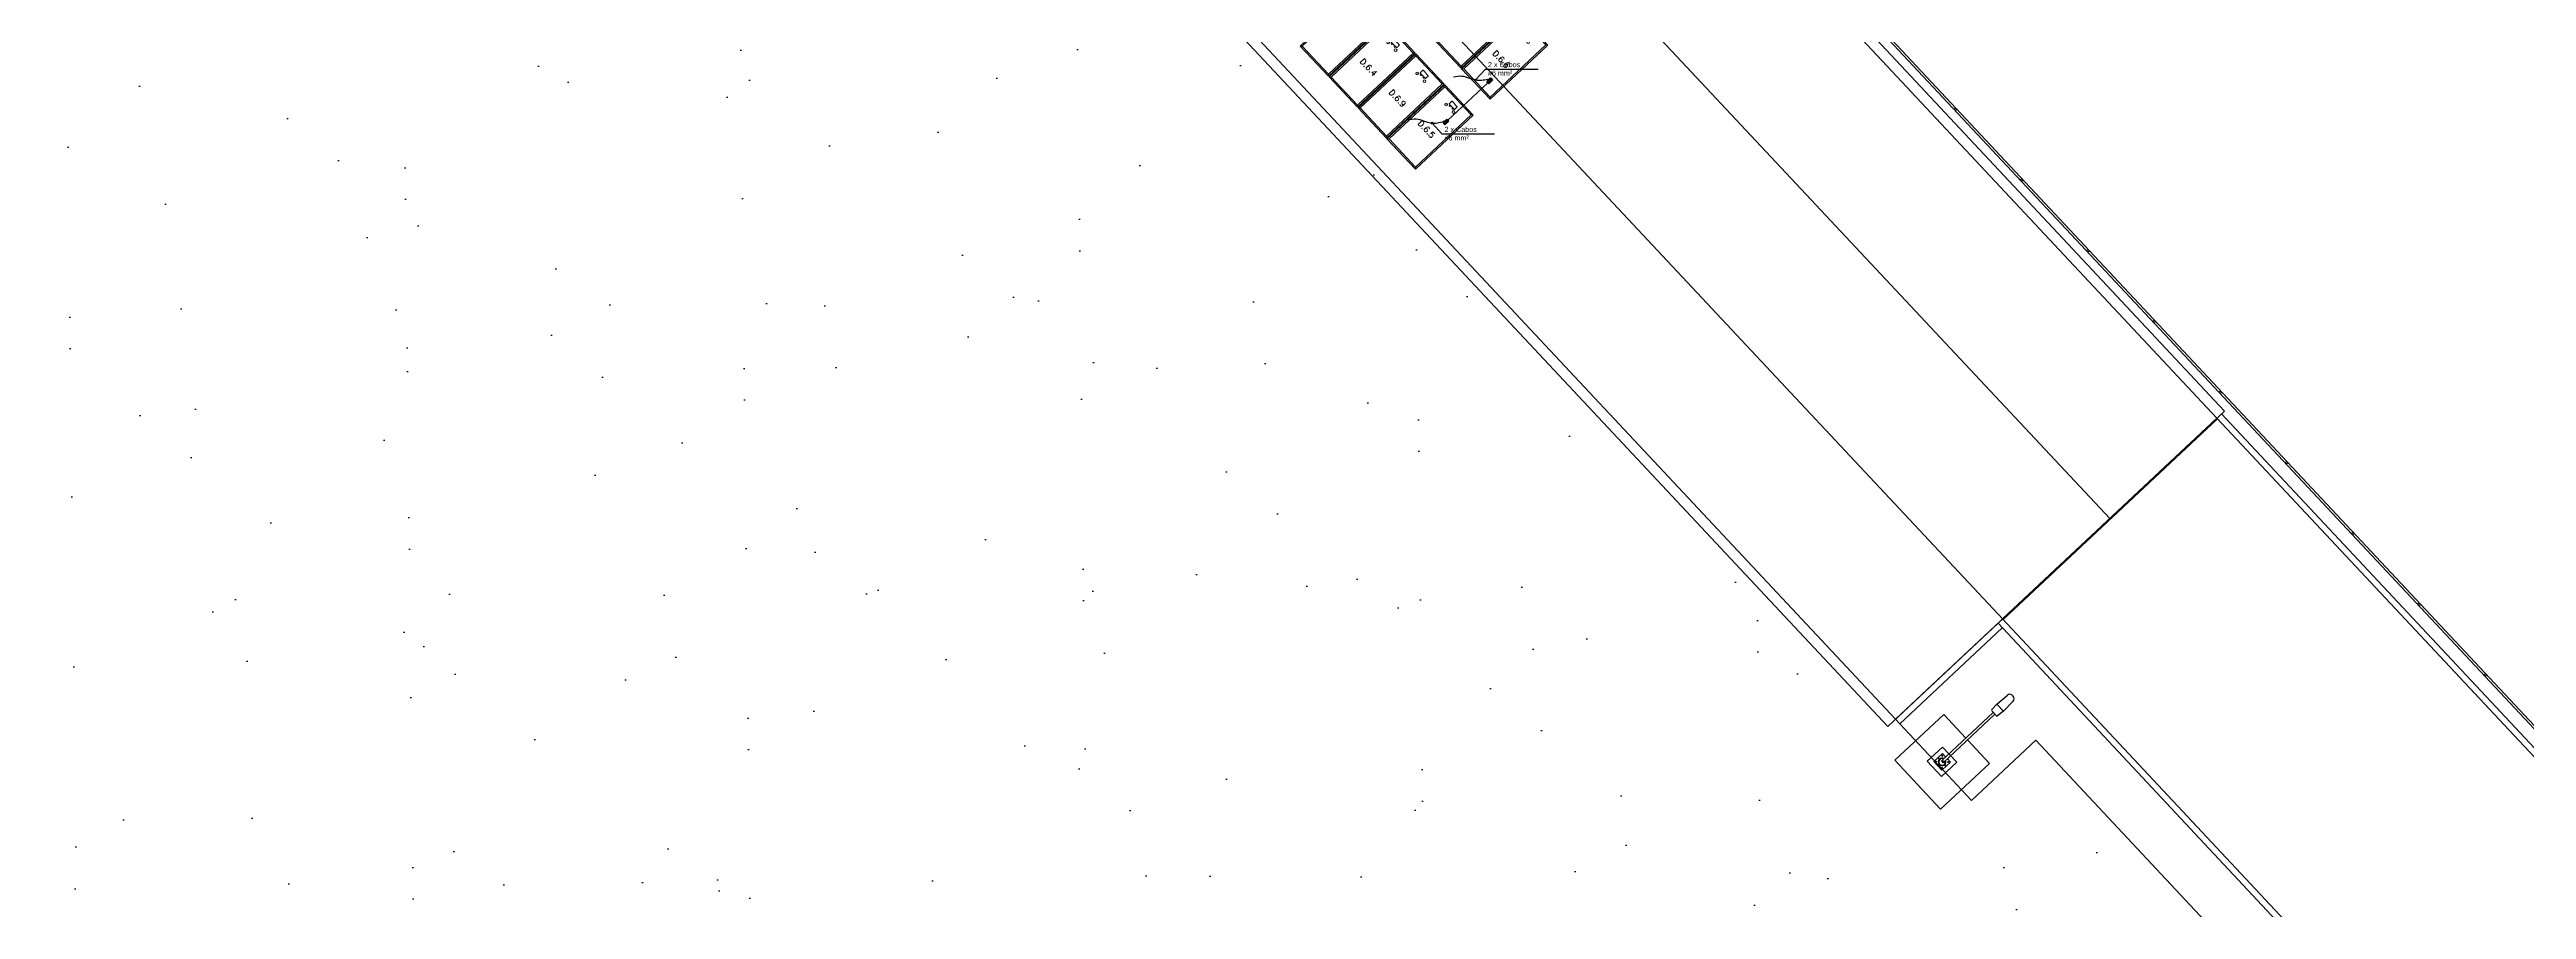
# Model space of a CAD drawing. Header units: metres. Extents: x 1796 to 5645, y -4719 to 2384.
# Drawn here: x 1957.2 to 2016.2, y -1098.8 to -1078.2 of the extents above; entities that cross this region are included whole.
import ezdxf

# ---------------------------------------------------------------- set-up
doc = ezdxf.new("R2010")
doc.units = ezdxf.units.M
doc.header["$MEASUREMENT"] = 0
doc.linetypes.add('BSB2F2-ARQ-PLAN-CORE-13-15P-ZA$1${ Batten }', pattern=[0])
for name, color, linetype in [('ARQUITETURA', 253, 'CONTINUOUS'), ('COPEX', 4, 'BSB2F2-ARQ-PLAN-CORE-13-15P-ZA$1${ Batten }'), ('ELETRODUTOS', 30, 'CONTINUOUS'), ('MÓDULOS FV', 7, 'CONTINUOUS')]:
    doc.layers.add(name, color=color, linetype=linetype)
for name, color, linetype, lineweight in [('Condulete', 3, 'CONTINUOUS', 9), ('MOD_ALOCADOS_A', 5, 'CONTINUOUS', 9), ('MODULOS_PV', 2, 'CONTINUOUS', 9)]:
    doc.layers.add(name, color=color, linetype=linetype, lineweight=lineweight)
doc.styles.add('ARIAL', font='arial.ttf')
doc.styles.add('R120-500', font='romans.shx', dxfattribs={"height": 1.5})
pattern_1 = [(350.62296, (1466.5355, -762.2295), (4.08992, 4.08927), [0, -4.56, 0, -5.1, 0, -4.875]), (320.623, (1466.5355, -762.2295), (9.80883, 1.91215), [0, -2.46, 0, -4.11, 0, -1.575]), (280.623, (1464.013, -759.536), (6.39856, -6.807323), [0, -1.5, 0, -5.4, 0, -7.05]), (270.623, (1464.013, -759.536), (8.08648, -4.78256), [0, -0.75, 0, -3.54, 0, -4.05])]

# ---------------------------------------------------------------- blocks, each defined once
blk = doc.blocks.new('modulo')
at = {"layer": 'MODULOS_PV', "color": 8}
for p, q in [((-0.751, 2.014), (-0.753, 2.063)), ((-1.381, 1.342), (-1.43, 1.34)), ((0.577, 0.769), (0.626, 0.771)), ((-0.053, 0.097), (-0.051, 0.048))]:
    blk.add_line(p, q, dxfattribs=at)
for points in [[(-1.43, 1.34), (-0.753, 2.063), (0.626, 0.771), (-0.051, 0.048)], [(-1.381, 1.342), (-0.751, 2.014), (0.577, 0.769), (-0.053, 0.097)]]:
    blk.add_lwpolyline(points, close=True, dxfattribs=at)
for points in [[(-0.956, 1.498), (-0.935, 1.478), (-0.922, 1.492), (-0.943, 1.512)], [(-0.878, 1.581), (-0.857, 1.562), (-0.87, 1.548), (-0.891, 1.567)]]:
    blk.add_lwpolyline(points, dxfattribs=at)
at = {"layer": 'MODULOS_PV', "color": 1}
blk.add_circle((-0.963, 1.403), 0.0332, dxfattribs=at)
at = {"layer": 'MODULOS_PV', "color": 8}
blk.add_circle((-0.793, 1.591), 0.0332, dxfattribs=at)
blk.add_open_spline([(-0.986, 1.473), (-1.006, 1.493), (-1.027, 1.512), (-1.048, 1.532), (-1.048, 1.532), (-1.049, 1.534), (-1.049, 1.536), (-1.048, 1.538), (-1.048, 1.539), (-1.007, 1.583), (-0.966, 1.627), (-0.925, 1.67), (-0.924, 1.671), (-0.922, 1.672), (-0.919, 1.672), (-0.918, 1.671), (-0.917, 1.671), (-0.897, 1.652), (-0.876, 1.632), (-0.855, 1.613), (-0.855, 1.612), (-0.854, 1.611), (-0.854, 1.608), (-0.855, 1.606), (-0.855, 1.605), (-0.896, 1.561), (-0.937, 1.518), (-0.978, 1.474), (-0.979, 1.473), (-0.981, 1.472), (-0.984, 1.472), (-0.985, 1.473), (-0.986, 1.473)], degree=3, knots=[0, 0, 0, 0, 1, 1, 1, 1.002534, 1.003925, 1.008052, 1.008052, 1.008052, 2.008052, 2.008052, 2.008052, 2.012179, 2.01357, 2.016104, 2.016104, 2.016104, 3.016104, 3.016104, 3.016104, 3.018638, 3.02003, 3.024156, 3.024156, 3.024156, 4.024156, 4.024156, 4.024156, 4.028283, 4.029675, 4.032208, 4.032208, 4.032208, 4.032208], dxfattribs=at)
at = {"layer": 'MODULOS_PV', "color": 1, "insert": (-0.997, 1.409), "char_height": 0.0572, "width": 0.10748, "attachment_point": 1, "rotation": 46.87223}
blk.add_mtext('+', dxfattribs=at)
at = {"layer": 'MODULOS_PV', "color": 8, "insert": (-0.827, 1.597), "char_height": 0.0572, "width": 0.10748, "attachment_point": 1, "rotation": 46.87223}
blk.add_mtext('-', dxfattribs=at)
blk = doc.blocks.new('PETROLETE TIPO  X')
at = {"layer": 'ELETRODUTOS'}
h = blk.add_hatch(color=3, dxfattribs=at)
h.dxf.hatch_style = 1
h.paths.add_polyline_path([(1995.913, -1126.122), (1995.98, -1126.122), (1995.98, -1125.993), (1995.913, -1125.993)])
at = {"layer": 'Condulete'}
blk.add_lwpolyline([(1995.98, -1125.993), (1995.98, -1126.122), (1995.913, -1126.122), (1995.913, -1125.993)], close=True, dxfattribs=at)
blk = doc.blocks.new('BOX')
at = {"layer": 'Condulete'}
blk.add_lwpolyline([(1995.83, -1126.029), (1995.818, -1126.029), (1995.818, -1126.005), (1995.83, -1126.005)], close=True, dxfattribs=at)
at = {"layer": 'ELETRODUTOS', "color": 3, "linetype": 'Continuous'}
for p, q in [((1995.818, -1126.005), (1995.83, -1126.017)), ((1995.818, -1126.007), (1995.83, -1126.019)), ((1995.818, -1126.009), (1995.83, -1126.021)), ((1995.818, -1126.01), (1995.83, -1126.023)), ((1995.818, -1126.012), (1995.83, -1126.024)), ((1995.818, -1126.014), (1995.83, -1126.026)), ((1995.818, -1126.016), (1995.83, -1126.028)), ((1995.818, -1126.018), (1995.83, -1126.029)), ((1995.818, -1126.019), (1995.828, -1126.029)), ((1995.818, -1126.021), (1995.826, -1126.029)), ((1995.818, -1126.023), (1995.824, -1126.029)), ((1995.818, -1126.025), (1995.823, -1126.029)), ((1995.818, -1126.026), (1995.821, -1126.029)), ((1995.818, -1126.028), (1995.819, -1126.029)), ((1995.819, -1126.005), (1995.83, -1126.016)), ((1995.821, -1126.005), (1995.83, -1126.014)), ((1995.823, -1126.005), (1995.83, -1126.012)), ((1995.825, -1126.005), (1995.83, -1126.01)), ((1995.826, -1126.005), (1995.83, -1126.008)), ((1995.828, -1126.005), (1995.83, -1126.007))]:
    blk.add_line(p, q, dxfattribs=at)

msp = doc.modelspace()

# ---------------------------------------------------------------- hatches: boundary and pattern name
at = {"layer": 'ARQUITETURA'}
h = msp.add_hatch(dxfattribs=at)
h.set_pattern_fill('AR-SAND', color=116, scale=3, angle=-46.87704, style=0)
h.set_pattern_definition(pattern_1)
edge = h.paths.add_edge_path()
edge.add_line((1975.606, -1066.674), (1974.637, -1065.639))
edge.add_line((1974.637, -1065.639), (1982.064, -1058.683))
edge.add_line((1982.064, -1058.683), (1966.688, -1042.265))
edge.add_line((1966.688, -1042.265), (1959.102, -1049.369))
edge.add_line((1959.102, -1049.369), (1960.264, -1050.61))
edge.add_line((1960.264, -1050.61), (1933.857, -1075.342))
edge.add_line((1933.857, -1075.342), (1952.762, -1095.528))
edge.add_line((1952.762, -1095.528), (1956.411, -1092.11))
edge.add_line((1956.411, -1092.11), (1958.223, -1094.044))
edge.add_line((1958.223, -1094.044), (1954.573, -1097.462))
edge.add_line((1954.573, -1097.462), (1972.833, -1116.959))
edge.add_arc((1973.247, -1274.849), 157.89, 75.30399, 90.15009, ccw=False)
edge.add_line((2013.302, -1122.124), (2015.597, -1109.849))
edge.add_arc((2010.779, -1108.954), 4.9, -10.52034, 43.12316)
edge.add_line((2014.355, -1105.605), (2002.802, -1093.268))
edge.add_line((2002.802, -1093.268), (2001.34, -1094.637))
edge.add_line((2001.34, -1094.637), (1975.364, -1066.9))
edge.add_line((1975.364, -1066.9), (1975.606, -1066.674))
h.paths.add_polyline_path([(2013.169, -1120.811), (2011.94, -1120.583), (2014.193, -1107.692), (2015.49, -1107.651)])
h = msp.add_hatch(dxfattribs=at)
h.set_pattern_fill('AR-SAND', color=116, scale=3, angle=-46.87704, style=0)
h.set_pattern_definition(pattern_1)
edge = h.paths.add_edge_path()
edge.add_line((1964.486, -1113.35), (1964.457, -1112.47))
edge.add_line((1964.457, -1112.47), (1929.855, -1075.539))
edge.add_line((1929.855, -1075.539), (1850.314, -1150.032))
edge.add_line((1850.314, -1150.032), (1856.26, -1156.15))
edge.add_arc((1978.168, -1308.604), 195.201, 117.48269, 128.64706, ccw=False)
edge.add_line((1888.086, -1135.431), (1901.081, -1128.965))
edge.add_arc((1969.724, -1271.153), 157.89, 110.41728, 115.76953, ccw=False)
edge.add_arc((1969.724, -1271.153), 157.89, 91.90094, 110.41728, ccw=False)

# ---------------------------------------------------------------- linework, layer by layer
for p, q in [((2031.995, -1111.06), (1964.718, -1039.224)), ((2032.032, -1111.026), (1964.757, -1039.192)), ((1981.655, -1057.989, 0), (2008.864, -1087.037, 0)), ((2009.046, -1086.866, 0), (1981.701, -1057.672, 0)), ((1979.101, -1060.383, 0), (2006.309, -1089.429, 0)), ((2003.769, -1091.837, 0), (1976.547, -1062.775, 0)), ((1973.673, -1065.192, 0), (2001.018, -1094.386, 0)), ((2001.2, -1094.215, 0), (1973.992, -1065.167, 0)), ((2001.018, -1094.386, 0), (2009.046, -1086.866, 0)), ((2001.2, -1094.215, 0), (2009.047, -1086.866, 0)), ((2003.754, -1091.822, 0), (2008.864, -1087.037, 0)), ((2008.878, -1087.052, 0), (2003.769, -1091.837, 0)), ((2008.878, -1087.052, 0), (2003.769, -1091.837, 0)), ((2008.811, -1087.087, 0), (2008.84, -1087.088, 0)), ((2008.824, -1087.075, 0), (2008.853, -1087.076, 0)), ((2008.837, -1087.063, 0), (2008.865, -1087.064, 0)), ((2008.85, -1087.051, 0), (2008.877, -1087.051, 0)), ((2008.863, -1087.038, 0), (2008.865, -1087.039, 0)), ((2008.864, -1087.037, 0), (2008.878, -1087.052, 0)), ((2008.864, -1087.037, 0), (2031.677, -1111.392, 0)), ((2008.973, -1086.934, 0), (2031.787, -1111.29, 0)), ((2008.192, -1087.667, 0), (2008.22, -1087.668, 0)), ((2008.205, -1087.655, 0), (2008.233, -1087.656, 0)), ((2008.218, -1087.643, 0), (2008.246, -1087.644, 0)), ((2008.231, -1087.631, 0), (2008.259, -1087.631, 0)), ((2008.244, -1087.618, 0), (2008.272, -1087.619, 0)), ((2008.256, -1087.606, 0), (2008.285, -1087.607, 0)), ((2008.269, -1087.594, 0), (2008.298, -1087.595, 0)), ((2008.282, -1087.582, 0), (2008.311, -1087.583, 0)), ((2008.295, -1087.57, 0), (2008.324, -1087.571, 0)), ((2008.308, -1087.558, 0), (2008.336, -1087.559, 0)), ((2008.321, -1087.546, 0), (2008.349, -1087.547, 0)), ((2008.334, -1087.534, 0), (2008.362, -1087.535, 0)), ((2008.347, -1087.522, 0), (2008.375, -1087.523, 0)), ((2008.36, -1087.51, 0), (2008.388, -1087.511, 0)), ((2008.373, -1087.498, 0), (2008.401, -1087.499, 0)), ((2008.385, -1087.486, 0), (2008.414, -1087.486, 0)), ((2008.398, -1087.473, 0), (2008.427, -1087.474, 0)), ((2008.411, -1087.461, 0), (2008.44, -1087.462, 0)), ((2008.424, -1087.449, 0), (2008.453, -1087.45, 0)), ((2008.437, -1087.437, 0), (2008.465, -1087.438, 0)), ((2008.45, -1087.425, 0), (2008.478, -1087.426, 0)), ((2008.463, -1087.413, 0), (2008.491, -1087.414, 0)), ((2008.476, -1087.401, 0), (2008.504, -1087.402, 0)), ((2008.489, -1087.389, 0), (2008.517, -1087.39, 0)), ((2008.502, -1087.377, 0), (2008.53, -1087.378, 0)), ((2008.515, -1087.365, 0), (2008.543, -1087.366, 0)), ((2008.527, -1087.353, 0), (2008.556, -1087.354, 0)), ((2008.54, -1087.341, 0), (2008.569, -1087.341, 0)), ((2008.553, -1087.328, 0), (2008.582, -1087.329, 0)), ((2008.566, -1087.316, 0), (2008.595, -1087.317, 0)), ((2008.579, -1087.304, 0), (2008.607, -1087.305, 0)), ((2008.592, -1087.292, 0), (2008.62, -1087.293, 0)), ((2008.605, -1087.28, 0), (2008.633, -1087.281, 0)), ((2008.618, -1087.268, 0), (2008.646, -1087.269, 0)), ((2008.631, -1087.256, 0), (2008.659, -1087.257, 0)), ((2008.644, -1087.244, 0), (2008.672, -1087.245, 0)), ((2008.657, -1087.232, 0), (2008.685, -1087.233, 0)), ((2008.669, -1087.22, 0), (2008.698, -1087.221, 0)), ((2008.682, -1087.208, 0), (2008.711, -1087.209, 0)), ((2008.695, -1087.196, 0), (2008.724, -1087.196, 0)), ((2008.708, -1087.183, 0), (2008.736, -1087.184, 0)), ((2008.721, -1087.171, 0), (2008.749, -1087.172, 0)), ((2008.734, -1087.159, 0), (2008.762, -1087.16, 0)), ((2008.747, -1087.147, 0), (2008.775, -1087.148, 0)), ((2008.76, -1087.135, 0), (2008.788, -1087.136, 0)), ((2008.773, -1087.123, 0), (2008.801, -1087.124, 0)), ((2008.786, -1087.111, 0), (2008.814, -1087.112, 0)), ((2008.798, -1087.099, 0), (2008.827, -1087.1, 0)), ((2007.56, -1088.259, 0), (2007.588, -1088.26, 0)), ((2007.572, -1088.247, 0), (2007.601, -1088.248, 0)), ((2007.585, -1088.235, 0), (2007.614, -1088.236, 0)), ((2007.598, -1088.223, 0), (2007.627, -1088.224, 0)), ((2007.611, -1088.211, 0), (2007.64, -1088.211, 0)), ((2007.624, -1088.198, 0), (2007.653, -1088.199, 0)), ((2007.637, -1088.186, 0), (2007.666, -1088.187, 0)), ((2007.65, -1088.174, 0), (2007.678, -1088.175, 0)), ((2007.663, -1088.162, 0), (2007.691, -1088.163, 0)), ((2007.676, -1088.15, 0), (2007.704, -1088.151, 0)), ((2007.689, -1088.138, 0), (2007.717, -1088.139, 0)), ((2007.701, -1088.126, 0), (2007.73, -1088.127, 0)), ((2007.714, -1088.114, 0), (2007.743, -1088.115, 0)), ((2007.727, -1088.102, 0), (2007.756, -1088.103, 0)), ((2007.74, -1088.09, 0), (2007.769, -1088.091, 0)), ((2007.753, -1088.078, 0), (2007.782, -1088.079, 0)), ((2007.766, -1088.066, 0), (2007.795, -1088.066, 0)), ((2007.779, -1088.053, 0), (2007.807, -1088.054, 0)), ((2007.792, -1088.041, 0), (2007.82, -1088.042, 0)), ((2007.805, -1088.029, 0), (2007.833, -1088.03, 0)), ((2007.818, -1088.017, 0), (2007.846, -1088.018, 0)), ((2007.831, -1088.005, 0), (2007.859, -1088.006, 0)), ((2007.843, -1087.993, 0), (2007.872, -1087.994, 0)), ((2007.856, -1087.981, 0), (2007.885, -1087.982, 0)), ((2007.869, -1087.969, 0), (2007.898, -1087.97, 0)), ((2007.882, -1087.957, 0), (2007.911, -1087.958, 0)), ((2007.895, -1087.945, 0), (2007.924, -1087.946, 0)), ((2007.908, -1087.933, 0), (2007.936, -1087.934, 0)), ((2007.921, -1087.921, 0), (2007.949, -1087.921, 0)), ((2007.934, -1087.908, 0), (2007.962, -1087.909, 0)), ((2007.947, -1087.896, 0), (2007.975, -1087.897, 0)), ((2007.96, -1087.884, 0), (2007.988, -1087.885, 0)), ((2007.973, -1087.872, 0), (2008.001, -1087.873, 0)), ((2007.985, -1087.86, 0), (2008.014, -1087.861, 0)), ((2007.998, -1087.848, 0), (2008.027, -1087.849, 0)), ((2008.011, -1087.836, 0), (2008.04, -1087.837, 0)), ((2008.024, -1087.824, 0), (2008.053, -1087.825, 0)), ((2008.037, -1087.812, 0), (2008.066, -1087.813, 0)), ((2008.05, -1087.8, 0), (2008.078, -1087.801, 0)), ((2008.063, -1087.788, 0), (2008.091, -1087.789, 0)), ((2008.076, -1087.776, 0), (2008.104, -1087.776, 0)), ((2008.089, -1087.763, 0), (2008.117, -1087.764, 0)), ((2008.102, -1087.751, 0), (2008.13, -1087.752, 0)), ((2008.114, -1087.739, 0), (2008.143, -1087.74, 0)), ((2008.127, -1087.727, 0), (2008.156, -1087.728, 0)), ((2008.14, -1087.715, 0), (2008.169, -1087.716, 0)), ((2008.153, -1087.703, 0), (2008.182, -1087.704, 0)), ((2008.166, -1087.691, 0), (2008.195, -1087.692, 0)), ((2008.179, -1087.679, 0), (2008.207, -1087.68, 0)), ((2006.927, -1088.851, 0), (2006.956, -1088.852, 0)), ((2006.94, -1088.839, 0), (2006.969, -1088.84, 0)), ((2006.953, -1088.827, 0), (2006.982, -1088.828, 0)), ((2006.966, -1088.815, 0), (2006.995, -1088.816, 0)), ((2006.979, -1088.803, 0), (2007.007, -1088.804, 0)), ((2006.992, -1088.791, 0), (2007.02, -1088.792, 0)), ((2007.005, -1088.778, 0), (2007.033, -1088.779, 0)), ((2007.017, -1088.766, 0), (2007.046, -1088.767, 0)), ((2007.03, -1088.754, 0), (2007.059, -1088.755, 0)), ((2007.043, -1088.742, 0), (2007.072, -1088.743, 0)), ((2007.056, -1088.73, 0), (2007.085, -1088.731, 0)), ((2007.069, -1088.718, 0), (2007.098, -1088.719, 0)), ((2007.082, -1088.706, 0), (2007.111, -1088.707, 0)), ((2007.095, -1088.694, 0), (2007.124, -1088.695, 0)), ((2007.108, -1088.682, 0), (2007.137, -1088.683, 0)), ((2007.121, -1088.67, 0), (2007.149, -1088.671, 0)), ((2007.134, -1088.658, 0), (2007.162, -1088.659, 0)), ((2007.147, -1088.646, 0), (2007.175, -1088.647, 0)), ((2007.159, -1088.633, 0), (2007.188, -1088.634, 0)), ((2007.172, -1088.621, 0), (2007.201, -1088.622, 0)), ((2007.185, -1088.609, 0), (2007.214, -1088.61, 0)), ((2007.198, -1088.597, 0), (2007.227, -1088.598, 0)), ((2007.211, -1088.585, 0), (2007.24, -1088.586, 0)), ((2007.224, -1088.573, 0), (2007.253, -1088.574, 0)), ((2007.237, -1088.561, 0), (2007.266, -1088.562, 0)), ((2007.25, -1088.549, 0), (2007.278, -1088.55, 0)), ((2007.263, -1088.537, 0), (2007.291, -1088.538, 0)), ((2007.276, -1088.525, 0), (2007.304, -1088.526, 0)), ((2007.288, -1088.513, 0), (2007.317, -1088.514, 0)), ((2007.301, -1088.501, 0), (2007.33, -1088.502, 0)), ((2007.314, -1088.488, 0), (2007.343, -1088.489, 0)), ((2007.327, -1088.476, 0), (2007.356, -1088.477, 0)), ((2007.34, -1088.464, 0), (2007.369, -1088.465, 0)), ((2007.353, -1088.452, 0), (2007.382, -1088.453, 0)), ((2007.366, -1088.44, 0), (2007.395, -1088.441, 0)), ((2007.379, -1088.428, 0), (2007.407, -1088.429, 0)), ((2007.392, -1088.416, 0), (2007.42, -1088.417, 0)), ((2007.405, -1088.404, 0), (2007.433, -1088.405, 0)), ((2007.418, -1088.392, 0), (2007.446, -1088.393, 0)), ((2007.43, -1088.38, 0), (2007.459, -1088.381, 0)), ((2007.443, -1088.368, 0), (2007.472, -1088.369, 0)), ((2007.456, -1088.356, 0), (2007.485, -1088.356, 0)), ((2007.469, -1088.343, 0), (2007.498, -1088.344, 0)), ((2007.482, -1088.331, 0), (2007.511, -1088.332, 0)), ((2007.495, -1088.319, 0), (2007.524, -1088.32, 0)), ((2007.508, -1088.307, 0), (2007.536, -1088.308, 0)), ((2007.521, -1088.295, 0), (2007.549, -1088.296, 0)), ((2007.534, -1088.283, 0), (2007.562, -1088.284, 0)), ((2007.547, -1088.271, 0), (2007.575, -1088.272, 0)), ((2006.295, -1089.443, 0), (2006.324, -1089.444, 0)), ((2006.308, -1089.431, 0), (2006.337, -1089.432, 0)), ((2006.321, -1089.419, 0), (2006.349, -1089.42, 0)), ((2006.333, -1089.407, 0), (2006.362, -1089.408, 0)), ((2006.346, -1089.395, 0), (2006.375, -1089.396, 0)), ((2006.359, -1089.383, 0), (2006.388, -1089.384, 0)), ((2006.372, -1089.371, 0), (2006.401, -1089.372, 0)), ((2006.385, -1089.359, 0), (2006.414, -1089.359, 0)), ((2006.398, -1089.346, 0), (2006.427, -1089.347, 0)), ((2006.411, -1089.334, 0), (2006.44, -1089.335, 0)), ((2006.424, -1089.322, 0), (2006.453, -1089.323, 0)), ((2006.437, -1089.31, 0), (2006.466, -1089.311, 0)), ((2006.45, -1089.298, 0), (2006.478, -1089.299, 0)), ((2006.463, -1089.286, 0), (2006.491, -1089.287, 0)), ((2006.475, -1089.274, 0), (2006.504, -1089.275, 0)), ((2006.488, -1089.262, 0), (2006.517, -1089.263, 0)), ((2006.501, -1089.25, 0), (2006.53, -1089.251, 0)), ((2006.514, -1089.238, 0), (2006.543, -1089.239, 0)), ((2006.527, -1089.226, 0), (2006.556, -1089.227, 0)), ((2006.54, -1089.214, 0), (2006.569, -1089.214, 0)), ((2006.553, -1089.201, 0), (2006.582, -1089.202, 0)), ((2006.566, -1089.189, 0), (2006.595, -1089.19, 0)), ((2006.579, -1089.177, 0), (2006.607, -1089.178, 0)), ((2006.592, -1089.165, 0), (2006.62, -1089.166, 0)), ((2006.604, -1089.153, 0), (2006.633, -1089.154, 0)), ((2006.617, -1089.141, 0), (2006.646, -1089.142, 0)), ((2006.63, -1089.129, 0), (2006.659, -1089.13, 0)), ((2006.643, -1089.117, 0), (2006.672, -1089.118, 0)), ((2006.656, -1089.105, 0), (2006.685, -1089.106, 0)), ((2006.669, -1089.093, 0), (2006.698, -1089.094, 0)), ((2006.682, -1089.081, 0), (2006.711, -1089.082, 0)), ((2006.695, -1089.068, 0), (2006.724, -1089.069, 0)), ((2006.708, -1089.056, 0), (2006.737, -1089.057, 0)), ((2006.721, -1089.044, 0), (2006.749, -1089.045, 0)), ((2006.734, -1089.032, 0), (2006.762, -1089.033, 0)), ((2006.746, -1089.02, 0), (2006.775, -1089.021, 0)), ((2006.759, -1089.008, 0), (2006.788, -1089.009, 0)), ((2006.772, -1088.996, 0), (2006.801, -1088.997, 0)), ((2006.785, -1088.984, 0), (2006.814, -1088.985, 0)), ((2006.798, -1088.972, 0), (2006.827, -1088.973, 0)), ((2006.811, -1088.96, 0), (2006.84, -1088.961, 0)), ((2006.824, -1088.948, 0), (2006.853, -1088.949, 0)), ((2006.837, -1088.936, 0), (2006.866, -1088.937, 0)), ((2006.85, -1088.923, 0), (2006.878, -1088.924, 0)), ((2006.863, -1088.911, 0), (2006.891, -1088.912, 0)), ((2006.876, -1088.899, 0), (2006.904, -1088.9, 0)), ((2006.888, -1088.887, 0), (2006.917, -1088.888, 0)), ((2006.901, -1088.875, 0), (2006.93, -1088.876, 0)), ((2006.914, -1088.863, 0), (2006.943, -1088.864, 0)), ((2005.662, -1090.035, 0), (2005.691, -1090.036, 0)), ((2005.675, -1090.023, 0), (2005.704, -1090.024, 0)), ((2005.688, -1090.011, 0), (2005.717, -1090.012, 0)), ((2005.701, -1089.999, 0), (2005.73, -1090, 0)), ((2005.714, -1089.987, 0), (2005.743, -1089.988, 0)), ((2005.727, -1089.975, 0), (2005.756, -1089.976, 0)), ((2005.74, -1089.963, 0), (2005.769, -1089.964, 0)), ((2005.753, -1089.951, 0), (2005.782, -1089.952, 0)), ((2005.766, -1089.939, 0), (2005.795, -1089.939, 0)), ((2005.779, -1089.926, 0), (2005.808, -1089.927, 0)), ((2005.791, -1089.914, 0), (2005.82, -1089.915, 0)), ((2005.804, -1089.902, 0), (2005.833, -1089.903, 0)), ((2005.817, -1089.89, 0), (2005.846, -1089.891, 0)), ((2005.83, -1089.878, 0), (2005.859, -1089.879, 0)), ((2005.843, -1089.866, 0), (2005.872, -1089.867, 0)), ((2005.856, -1089.854, 0), (2005.885, -1089.855, 0)), ((2005.869, -1089.842, 0), (2005.898, -1089.843, 0)), ((2005.882, -1089.83, 0), (2005.911, -1089.831, 0)), ((2005.895, -1089.818, 0), (2005.924, -1089.819, 0)), ((2005.908, -1089.806, 0), (2005.937, -1089.807, 0)), ((2005.92, -1089.794, 0), (2005.949, -1089.794, 0)), ((2005.933, -1089.781, 0), (2005.962, -1089.782, 0)), ((2005.946, -1089.769, 0), (2005.975, -1089.77, 0)), ((2005.959, -1089.757, 0), (2005.988, -1089.758, 0)), ((2005.972, -1089.745, 0), (2006.001, -1089.746, 0)), ((2005.985, -1089.733, 0), (2006.014, -1089.734, 0)), ((2005.998, -1089.721, 0), (2006.027, -1089.722, 0)), ((2006.011, -1089.709, 0), (2006.04, -1089.71, 0)), ((2006.024, -1089.697, 0), (2006.053, -1089.698, 0)), ((2006.037, -1089.685, 0), (2006.066, -1089.686, 0)), ((2006.05, -1089.673, 0), (2006.078, -1089.674, 0)), ((2006.062, -1089.661, 0), (2006.091, -1089.662, 0)), ((2006.075, -1089.649, 0), (2006.104, -1089.649, 0)), ((2006.088, -1089.636, 0), (2006.117, -1089.637, 0)), ((2006.101, -1089.624, 0), (2006.13, -1089.625, 0)), ((2006.114, -1089.612, 0), (2006.143, -1089.613, 0)), ((2006.127, -1089.6, 0), (2006.156, -1089.601, 0)), ((2006.14, -1089.588, 0), (2006.169, -1089.589, 0)), ((2006.153, -1089.576, 0), (2006.182, -1089.577, 0)), ((2006.166, -1089.564, 0), (2006.195, -1089.565, 0)), ((2006.179, -1089.552, 0), (2006.208, -1089.553, 0)), ((2006.191, -1089.54, 0), (2006.22, -1089.541, 0)), ((2006.204, -1089.528, 0), (2006.233, -1089.529, 0)), ((2006.217, -1089.516, 0), (2006.246, -1089.517, 0)), ((2006.23, -1089.504, 0), (2006.259, -1089.504, 0)), ((2006.243, -1089.491, 0), (2006.272, -1089.492, 0)), ((2006.256, -1089.479, 0), (2006.285, -1089.48, 0)), ((2006.269, -1089.467, 0), (2006.298, -1089.468, 0)), ((2006.282, -1089.455, 0), (2006.311, -1089.456, 0)), ((2005.03, -1090.627, 0), (2005.059, -1090.628, 0)), ((2005.043, -1090.615, 0), (2005.072, -1090.616, 0)), ((2005.056, -1090.603, 0), (2005.085, -1090.604, 0)), ((2005.069, -1090.591, 0), (2005.098, -1090.592, 0)), ((2005.082, -1090.579, 0), (2005.111, -1090.58, 0)), ((2005.094, -1090.567, 0), (2005.124, -1090.568, 0)), ((2005.107, -1090.555, 0), (2005.137, -1090.556, 0)), ((2005.12, -1090.543, 0), (2005.149, -1090.544, 0)), ((2005.133, -1090.531, 0), (2005.162, -1090.532, 0)), ((2005.146, -1090.519, 0), (2005.175, -1090.52, 0)), ((2005.159, -1090.506, 0), (2005.188, -1090.507, 0)), ((2005.172, -1090.494, 0), (2005.201, -1090.495, 0)), ((2005.185, -1090.482, 0), (2005.214, -1090.483, 0)), ((2005.198, -1090.47, 0), (2005.227, -1090.471, 0)), ((2005.211, -1090.458, 0), (2005.24, -1090.459, 0)), ((2005.224, -1090.446, 0), (2005.253, -1090.447, 0)), ((2005.236, -1090.434, 0), (2005.266, -1090.435, 0)), ((2005.249, -1090.422, 0), (2005.279, -1090.423, 0)), ((2005.262, -1090.41, 0), (2005.291, -1090.411, 0)), ((2005.275, -1090.398, 0), (2005.304, -1090.399, 0)), ((2005.288, -1090.386, 0), (2005.317, -1090.387, 0)), ((2005.301, -1090.374, 0), (2005.33, -1090.375, 0)), ((2005.314, -1090.361, 0), (2005.343, -1090.362, 0)), ((2005.327, -1090.349, 0), (2005.356, -1090.35, 0)), ((2005.34, -1090.337, 0), (2005.369, -1090.338, 0)), ((2005.353, -1090.325, 0), (2005.382, -1090.326, 0)), ((2005.366, -1090.313, 0), (2005.395, -1090.314, 0)), ((2005.378, -1090.301, 0), (2005.408, -1090.302, 0)), ((2005.391, -1090.289, 0), (2005.42, -1090.29, 0)), ((2005.404, -1090.277, 0), (2005.433, -1090.278, 0)), ((2005.417, -1090.265, 0), (2005.446, -1090.266, 0)), ((2005.43, -1090.253, 0), (2005.459, -1090.254, 0)), ((2005.443, -1090.241, 0), (2005.472, -1090.242, 0)), ((2005.456, -1090.229, 0), (2005.485, -1090.229, 0)), ((2005.469, -1090.216, 0), (2005.498, -1090.217, 0)), ((2005.482, -1090.204, 0), (2005.511, -1090.205, 0)), ((2005.495, -1090.192, 0), (2005.524, -1090.193, 0)), ((2005.507, -1090.18, 0), (2005.537, -1090.181, 0)), ((2005.52, -1090.168, 0), (2005.549, -1090.169, 0)), ((2005.533, -1090.156, 0), (2005.562, -1090.157, 0)), ((2005.546, -1090.144, 0), (2005.575, -1090.145, 0)), ((2005.559, -1090.132, 0), (2005.588, -1090.133, 0)), ((2005.572, -1090.12, 0), (2005.601, -1090.121, 0)), ((2005.585, -1090.108, 0), (2005.614, -1090.109, 0)), ((2005.598, -1090.096, 0), (2005.627, -1090.097, 0)), ((2005.611, -1090.084, 0), (2005.64, -1090.084, 0)), ((2005.624, -1090.071, 0), (2005.653, -1090.072, 0)), ((2005.637, -1090.059, 0), (2005.666, -1090.06, 0)), ((2005.649, -1090.047, 0), (2005.678, -1090.048, 0)), ((2004.398, -1091.219, 0), (2004.427, -1091.22, 0)), ((2004.41, -1091.207, 0), (2004.44, -1091.208, 0)), ((2004.423, -1091.195, 0), (2004.453, -1091.196, 0)), ((2004.436, -1091.183, 0), (2004.466, -1091.184, 0)), ((2004.449, -1091.171, 0), (2004.479, -1091.172, 0)), ((2004.462, -1091.159, 0), (2004.491, -1091.16, 0)), ((2004.475, -1091.147, 0), (2004.504, -1091.148, 0)), ((2004.488, -1091.135, 0), (2004.517, -1091.136, 0)), ((2004.501, -1091.123, 0), (2004.53, -1091.124, 0)), ((2004.514, -1091.111, 0), (2004.543, -1091.112, 0)), ((2004.527, -1091.099, 0), (2004.556, -1091.1, 0)), ((2004.54, -1091.086, 0), (2004.569, -1091.087, 0)), ((2004.552, -1091.074, 0), (2004.582, -1091.075, 0)), ((2004.565, -1091.062, 0), (2004.595, -1091.063, 0)), ((2004.578, -1091.05, 0), (2004.608, -1091.051, 0)), ((2004.591, -1091.038, 0), (2004.62, -1091.039, 0)), ((2004.604, -1091.026, 0), (2004.633, -1091.027, 0)), ((2004.617, -1091.014, 0), (2004.646, -1091.015, 0)), ((2004.63, -1091.002, 0), (2004.659, -1091.003, 0)), ((2004.643, -1090.99, 0), (2004.672, -1090.991, 0)), ((2004.656, -1090.978, 0), (2004.685, -1090.979, 0)), ((2004.669, -1090.966, 0), (2004.698, -1090.967, 0)), ((2004.682, -1090.954, 0), (2004.711, -1090.955, 0)), ((2004.694, -1090.941, 0), (2004.724, -1090.942, 0)), ((2004.707, -1090.929, 0), (2004.737, -1090.93, 0)), ((2004.72, -1090.917, 0), (2004.75, -1090.918, 0)), ((2004.733, -1090.905, 0), (2004.762, -1090.906, 0)), ((2004.746, -1090.893, 0), (2004.775, -1090.894, 0)), ((2004.759, -1090.881, 0), (2004.788, -1090.882, 0)), ((2004.772, -1090.869, 0), (2004.801, -1090.87, 0)), ((2004.785, -1090.857, 0), (2004.814, -1090.858, 0)), ((2004.798, -1090.845, 0), (2004.827, -1090.846, 0)), ((2004.811, -1090.833, 0), (2004.84, -1090.834, 0)), ((2004.823, -1090.821, 0), (2004.853, -1090.822, 0)), ((2004.836, -1090.809, 0), (2004.866, -1090.81, 0)), ((2004.849, -1090.796, 0), (2004.879, -1090.797, 0)), ((2004.862, -1090.784, 0), (2004.891, -1090.785, 0)), ((2004.875, -1090.772, 0), (2004.904, -1090.773, 0)), ((2004.888, -1090.76, 0), (2004.917, -1090.761, 0)), ((2004.901, -1090.748, 0), (2004.93, -1090.749, 0)), ((2004.914, -1090.736, 0), (2004.943, -1090.737, 0)), ((2004.927, -1090.724, 0), (2004.956, -1090.725, 0)), ((2004.94, -1090.712, 0), (2004.969, -1090.713, 0)), ((2004.953, -1090.7, 0), (2004.982, -1090.701, 0)), ((2004.965, -1090.688, 0), (2004.995, -1090.689, 0)), ((2004.978, -1090.676, 0), (2005.008, -1090.677, 0)), ((2004.991, -1090.664, 0), (2005.02, -1090.665, 0)), ((2005.004, -1090.651, 0), (2005.033, -1090.652, 0)), ((2005.017, -1090.639, 0), (2005.046, -1090.64, 0)), ((2003.765, -1091.812, 0), (2003.795, -1091.812, 0)), ((2003.778, -1091.799, 0), (2003.808, -1091.8, 0)), ((2003.791, -1091.787, 0), (2003.821, -1091.788, 0)), ((2003.804, -1091.775, 0), (2003.833, -1091.776, 0)), ((2003.817, -1091.763, 0), (2003.846, -1091.764, 0)), ((2003.83, -1091.751, 0), (2003.859, -1091.752, 0)), ((2003.843, -1091.739, 0), (2003.872, -1091.74, 0)), ((2003.856, -1091.727, 0), (2003.885, -1091.728, 0)), ((2003.868, -1091.715, 0), (2003.898, -1091.716, 0)), ((2003.881, -1091.703, 0), (2003.911, -1091.704, 0)), ((2003.894, -1091.691, 0), (2003.924, -1091.692, 0)), ((2003.907, -1091.679, 0), (2003.937, -1091.68, 0)), ((2003.92, -1091.667, 0), (2003.95, -1091.667, 0)), ((2003.933, -1091.654, 0), (2003.962, -1091.655, 0)), ((2003.946, -1091.642, 0), (2003.975, -1091.643, 0)), ((2003.959, -1091.63, 0), (2003.988, -1091.631, 0)), ((2003.972, -1091.618, 0), (2004.001, -1091.619, 0)), ((2003.985, -1091.606, 0), (2004.014, -1091.607, 0)), ((2003.997, -1091.594, 0), (2004.027, -1091.595, 0)), ((2004.01, -1091.582, 0), (2004.04, -1091.583, 0)), ((2004.023, -1091.57, 0), (2004.053, -1091.571, 0)), ((2004.036, -1091.558, 0), (2004.066, -1091.559, 0)), ((2004.049, -1091.546, 0), (2004.079, -1091.547, 0)), ((2004.062, -1091.534, 0), (2004.091, -1091.535, 0)), ((2004.075, -1091.522, 0), (2004.104, -1091.522, 0)), ((2004.088, -1091.509, 0), (2004.117, -1091.51, 0)), ((2004.101, -1091.497, 0), (2004.13, -1091.498, 0)), ((2004.114, -1091.485, 0), (2004.143, -1091.486, 0)), ((2004.127, -1091.473, 0), (2004.156, -1091.474, 0)), ((2004.139, -1091.461, 0), (2004.169, -1091.462, 0)), ((2004.152, -1091.449, 0), (2004.182, -1091.45, 0)), ((2004.165, -1091.437, 0), (2004.195, -1091.438, 0)), ((2004.178, -1091.425, 0), (2004.208, -1091.426, 0)), ((2004.191, -1091.413, 0), (2004.22, -1091.414, 0)), ((2004.204, -1091.401, 0), (2004.233, -1091.402, 0)), ((2004.217, -1091.389, 0), (2004.246, -1091.39, 0)), ((2004.23, -1091.376, 0), (2004.259, -1091.377, 0)), ((2004.243, -1091.364, 0), (2004.272, -1091.365, 0)), ((2004.256, -1091.352, 0), (2004.285, -1091.353, 0)), ((2004.269, -1091.34, 0), (2004.298, -1091.341, 0)), ((2004.281, -1091.328, 0), (2004.311, -1091.329, 0)), ((2004.294, -1091.316, 0), (2004.324, -1091.317, 0)), ((2004.307, -1091.304, 0), (2004.337, -1091.305, 0)), ((2004.32, -1091.292, 0), (2004.35, -1091.293, 0)), ((2004.333, -1091.28, 0), (2004.362, -1091.281, 0)), ((2004.346, -1091.268, 0), (2004.375, -1091.269, 0)), ((2004.359, -1091.256, 0), (2004.388, -1091.257, 0)), ((2004.372, -1091.244, 0), (2004.401, -1091.245, 0)), ((2004.385, -1091.231, 0), (2004.414, -1091.232, 0)), ((2001.303, -1094.324, 0), (2003.748, -1092.034, 0)), ((2003.646, -1091.925, 0), (2013.384, -1102.322, 0)), ((2003.754, -1091.822, 0), (2013.494, -1102.219, 0)), ((2003.756, -1091.824, 0), (2003.782, -1091.825, 0)), ((2003.768, -1091.837, 0), (2003.769, -1091.837, 0)), ((2001.182, -1095.193, 0), (2002.349, -1094.099, 0)), ((2003.531, -1094.051, 0), (2002.294, -1095.21, 0)), ((2003.572, -1094.095, 0), (2002.335, -1095.254, 0)), ((2002.349, -1094.099, 0), (2002.877, -1094.663, 0)), ((2003.606, -1094.132, 0), (2003.497, -1094.015, 0)), ((2003.498, -1093.986, 0), (2003.619, -1093.853, 0)), ((2003.619, -1093.853, 0), (2003.869, -1093.637, 0)), ((2003.619, -1093.853, 0), (2003.776, -1094.02, 0)), ((2003.776, -1094.02, 0), (2003.634, -1094.132, 0)), ((2004.007, -1093.785, 0), (2003.776, -1094.02, 0)), ((2003.979, -1093.643, 0), (2004.008, -1093.674, 0)), ((2001.2, -1094.215), (2001.303, -1094.324)), ((2001.303, -1094.324, 0), (2003.012, -1096.149, 0)), ((2002.918, -1094.707, 0), (2003.443, -1095.267, 0)), ((2003.012, -1096.149, 0), (2004.544, -1094.713, 0)), ((2004.544, -1094.713, 0), (2012.679, -1103.398, 0)), ((2002.275, -1096.361, 0), (2001.182, -1095.193, 0)), ((2002.324, -1094.877, 0), (2001.959, -1095.218, 0)), ((2002.301, -1095.583, 0), (2001.959, -1095.218, 0)), ((2002.115, -1095.223, 0), (2002.319, -1095.032, 0)), ((2002.306, -1095.428, 0), (2002.115, -1095.223, 0)), ((2002.178, -1095.236, 0), (2002.157, -1095.214, 0)), ((2002.179, -1095.215, 0), (2002.157, -1095.235, 0)), ((2002.209, -1095.324, 0), (2002.245, -1095.29, 0)), ((2002.212, -1095.327, 0), (2002.248, -1095.293, 0)), ((2002.249, -1095.166, 0), (2002.215, -1095.13, 0)), ((2002.253, -1095.163, 0), (2002.218, -1095.126, 0)), ((2003.443, -1095.267, 0), (2002.275, -1096.361, 0)), ((2002.294, -1095.21, 0), (2002.335, -1095.254, 0)), ((2002.666, -1095.242, 0), (2002.301, -1095.583, 0)), ((2002.306, -1095.095, 0), (2002.328, -1095.075, 0)), ((2002.51, -1095.236, 0), (2002.306, -1095.428, 0)), ((2002.317, -1095.085, 0), (2002.307, -1095.074, 0)), ((2002.309, -1095.23, 0), (2002.312, -1095.227, 0)), ((2002.309, -1095.23, 0), (2002.316, -1095.23, 0)), ((2002.312, -1095.234, 0), (2002.309, -1095.23, 0)), ((2002.312, -1095.234, 0), (2002.312, -1095.227, 0)), ((2002.316, -1095.23, 0), (2002.312, -1095.227, 0)), ((2002.312, -1095.234, 0), (2002.316, -1095.23, 0)), ((2002.316, -1095.189, 0), (2002.357, -1095.233, 0)), ((2002.317, -1095.085, 0), (2002.327, -1095.096, 0)), ((2002.319, -1095.032, 0), (2002.396, -1095.114, 0)), ((2002.324, -1094.877, 0), (2002.666, -1095.242, 0)), ((2002.406, -1095.334, 0), (2002.372, -1095.297, 0)), ((2002.41, -1095.331, 0), (2002.376, -1095.294, 0)), ((2002.437, -1095.158, 0), (2002.51, -1095.236, 0)), ((2002.468, -1095.224, 0), (2002.446, -1095.245, 0)), ((2002.447, -1095.224, 0), (2002.457, -1095.235, 0)), ((2002.457, -1095.235, 0), (2002.468, -1095.246, 0)), ((2002.297, -1095.364, 0), (2002.318, -1095.386, 0)), ((2002.319, -1095.365, 0), (2002.297, -1095.385, 0))]:
    msp.add_line(p, q, dxfattribs=at)
for centre, radius in [((2002.633, -1079.672), 0.025), ((2004.212, -1081.358), 0.025), ((2005.791, -1083.044), 0.025), ((2007.37, -1084.73), 0.025), ((2008.949, -1086.416), 0.025), ((2010.528, -1088.102), 0.025), ((2012.107, -1089.788), 0.025), ((2013.686, -1091.474), 0.025), ((2015.265, -1093.16), 0.025), ((2002.168, -1095.225, 0), 0.01), ((2002.317, -1095.085, 0), 0.01), ((2002.457, -1095.235, 0), 0.01), ((2002.308, -1095.375, 0), 0.01)]:
    msp.add_circle(centre, radius, dxfattribs=at)
for centre, radius, start, end in [((2003.511, -1094.001, 0), 0.02, 133.12296, 223.12296), ((2003.621, -1094.118, 0), 0.02, 223.12296, 313.12296), ((2003.921, -1093.698, 0), 0.08, 43.12296, 130.71024), ((2003.95, -1093.729, 0), 0.08, 315.53568, 43.12296), ((2002.312, -1095.23, 0), 0.09, 60.91455, 21.95451), ((2002.312, -1095.23, 0), 0.081, 62.96975, 19.46758)]:
    msp.add_arc(centre, radius, start, end, dxfattribs=at)
at = {"layer": 'COPEX'}
for points in [[(1991.184, -1078.97), (1991.418, -1078.713), (1992.673, -1078.713)], [(1990.147, -1080), (1990.381, -1080.258), (1991.636, -1080.258)]]:
    msp.add_lwpolyline(points, dxfattribs=at)
msp.add_ellipse((1991.184, -1078.97), major_axis=(-0.0324, 0), ratio=0.310221, dxfattribs=at)
at = {"layer": 'COPEX', "extrusion": (0, 0, -1)}
msp.add_ellipse((1990.147, -1080), major_axis=(-0.0324, 0), ratio=0.310221, dxfattribs=at)
at = {"layer": 'COPEX'}
for points in [[(1990.655, -1078.897), (1990.857, -1078.878), (1991.214, -1078.976), (1991.512, -1078.941)], [(1989.565, -1079.919), (1989.766, -1079.9), (1990.124, -1079.998), (1990.422, -1079.963)]]:
    msp.add_spline(points, degree=3, dxfattribs=at)
at = {"layer": 'ELETRODUTOS'}
msp.add_line((1990.517, -1079.935), (1991.467, -1079.046), dxfattribs=at)

# ---------------------------------------------------------------- block references
at = {"layer": 'COPEX', "xscale": -1}
for name, p, rotation in [('PETROLETE TIPO  X', (4180.824, -1756.324), 313.3783368352762), ('BOX', (1314.203, -3268.226), 223.3783368352761), ('BOX', (4180.702, -1756.216), 313.3783368352762), ('PETROLETE TIPO  X', (4179.776, -1757.306), 313.3783368352762), ('BOX', (4179.614, -1757.235), 313.3783368352762), ('BOX', (1313.258, -3269.111), 223.3783368352761)]:
    msp.add_blockref(name, p, dxfattribs=dict(at, rotation=rotation))
at = {"layer": 'MÓDULOS FV', "rotation": 266.2556617336946}
for p in [(1986.945, -1078.21, 0), (1990.108, -1078.018, 0), (1987.637, -1078.948, 0), (1990.8, -1078.756, 0), (1988.328, -1079.686, 0), (1989.019, -1080.424, 0)]:
    msp.add_blockref('modulo', p, dxfattribs=at)

# ---------------------------------------------------------------- texts
at = {"layer": 'COPEX', "char_height": 0.1222, "attachment_point": 1, "style": 'ARIAL'}
for insert in [(1991.48, -1078.544), (1990.443, -1080.089)]:
    msp.add_mtext_dynamic_manual_height_columns('2 x Cabos \\P#6 mm² ', width=1.50424, gutter_width=7.5, heights=[0], dxfattribs=dict(at, insert=insert))
at = {"layer": 'MOD_ALOCADOS_A', "color": 4, "char_height": 0.14, "attachment_point": 5, "rotation": 313.12783, "style": 'R120-500'}
for s, insert in [('D.6.4', (1988.63, -1078.671, 0)), ('D.6.6', (1991.793, -1078.478, 0)), ('D.6.9', (1989.321, -1079.408, 0)), ('D.6.5', (1990.012, -1080.146, 0))]:
    msp.add_mtext_dynamic_manual_height_columns(s, width=0.992, gutter_width=7.5, heights=[0.14], dxfattribs=dict(at, insert=insert))

doc.saveas('drawing.dxf')
